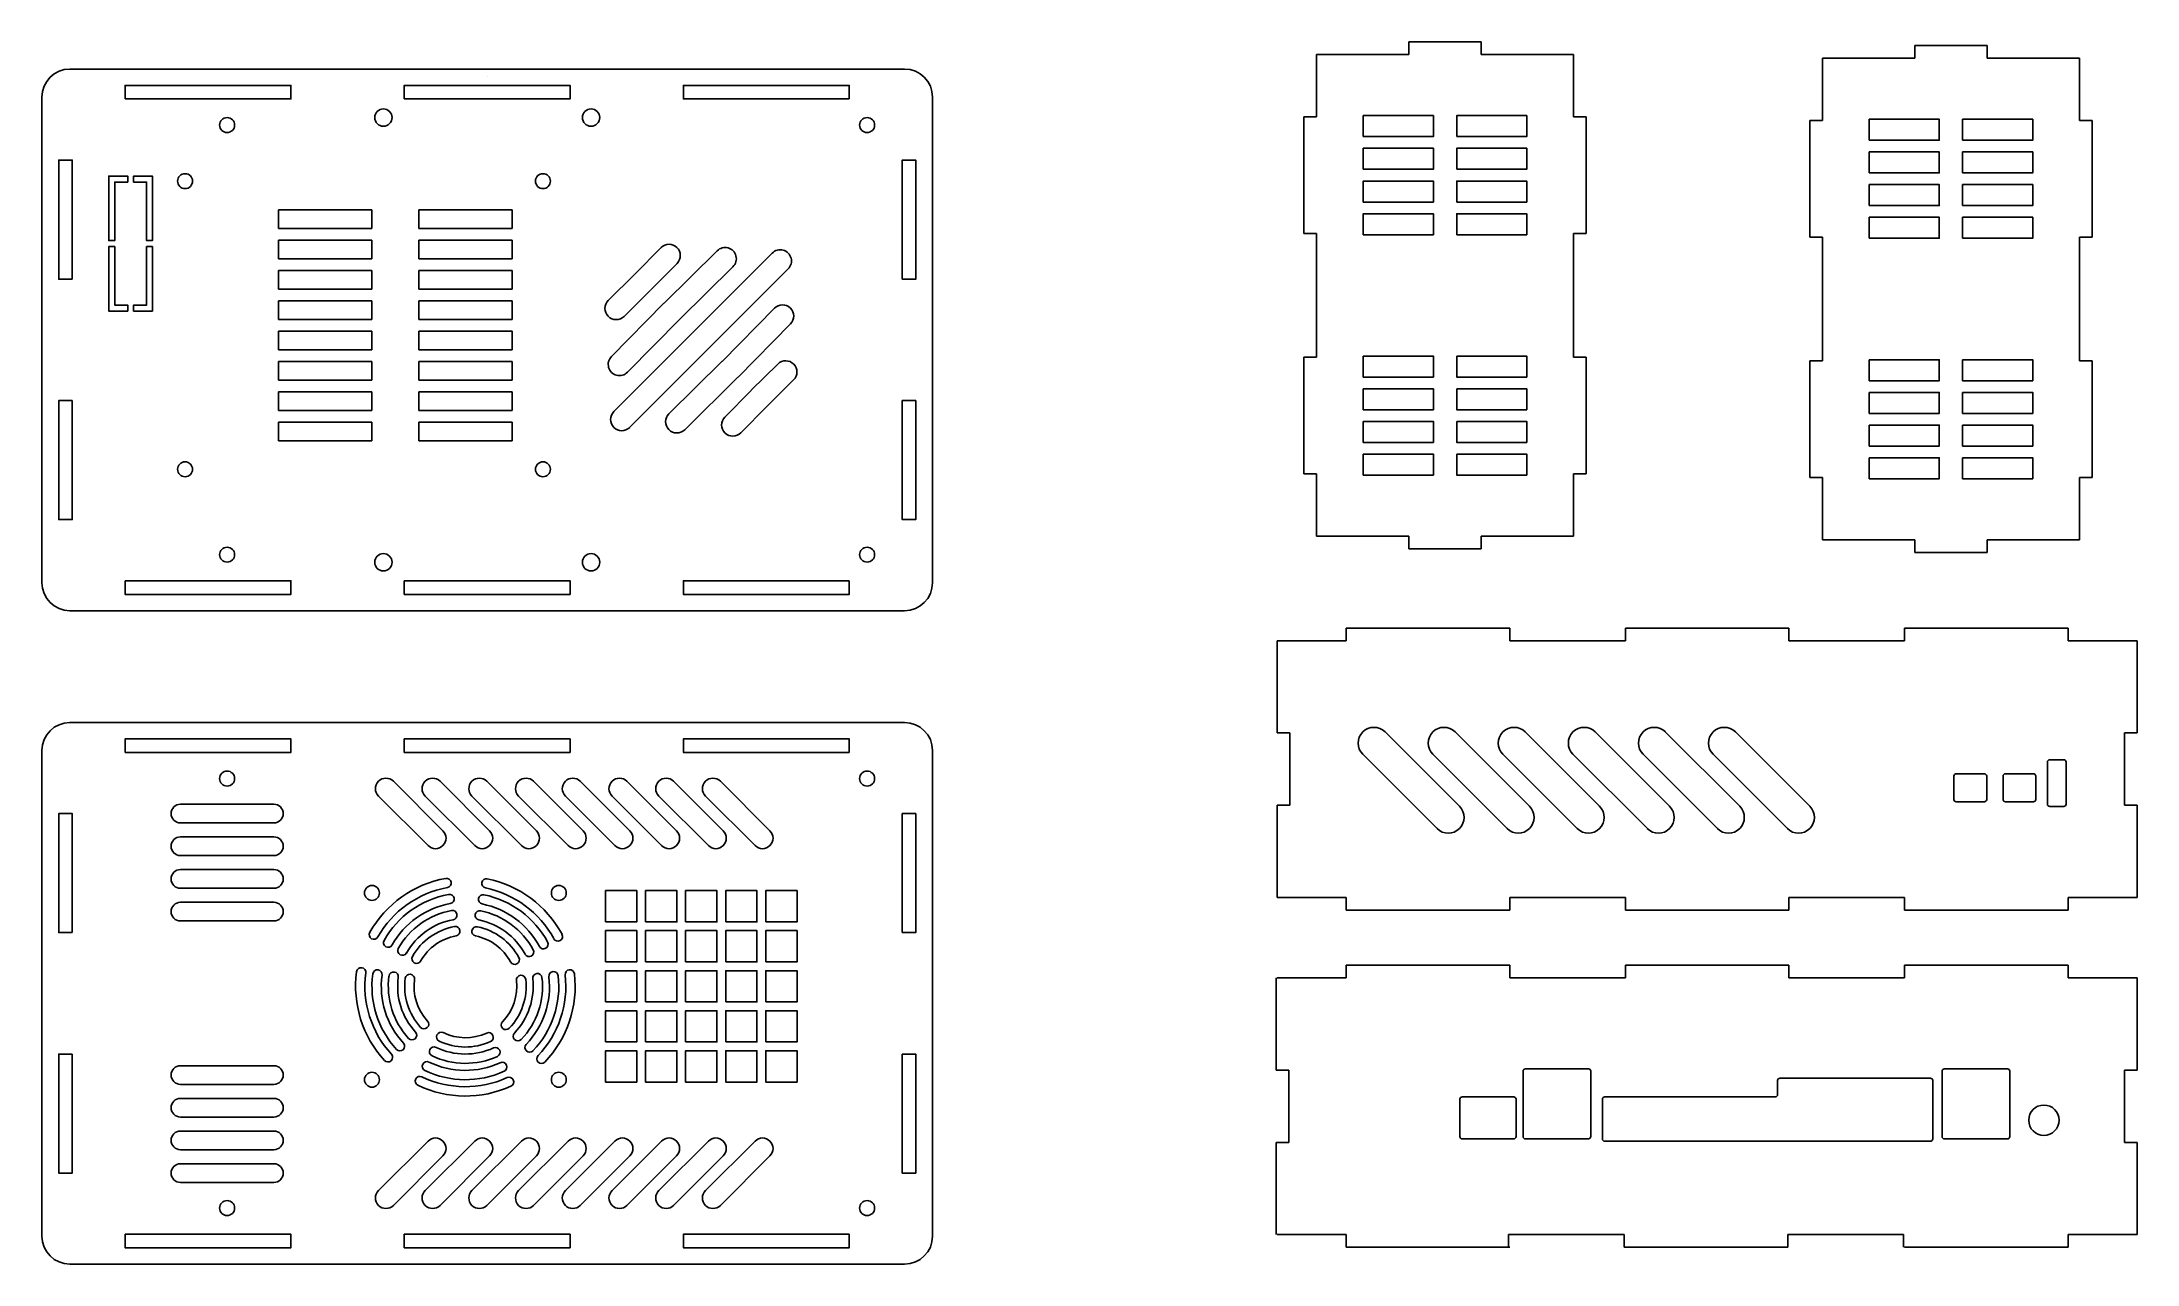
# Model space of a CAD drawing. Header units: millimetres. Extents: x 106 to 554, y 91 to 353.
import ezdxf

# ---------------------------------------------------------------- set-up
doc = ezdxf.new("R2010")
doc.units = ezdxf.units.MM
doc.layers.get('0').update_dxf_attribs({"true_color": 0xe7f0ff})

msp = doc.modelspace()

# ---------------------------------------------------------------- linework, layer by layer
for p, q in [((378.46, 349.95), (378.46, 336.6)), ((398.21, 349.95), (378.46, 349.95)), ((405.96, 352.65), (398.21, 352.65)), ((398.21, 349.95), (398.21, 352.65)), ((405.96, 352.65), (413.71, 352.65)), ((413.71, 349.95), (413.71, 352.65)), ((413.71, 349.95), (433.46, 349.95)), ((433.46, 349.95), (433.46, 336.6)), ((514.25, 351.88), (506.5, 351.88)), ((506.5, 349.18), (506.5, 351.88)), ((514.25, 351.88), (522, 351.88)), ((522, 349.18), (522, 351.88)), ((111.6, 346.82), (290.25, 346.82)), ((486.75, 349.18), (486.75, 335.83)), ((506.5, 349.18), (486.75, 349.18)), ((522, 349.18), (541.75, 349.18)), ((541.75, 349.18), (541.75, 335.83)), ((200.92, 345.32), (200.92, 345.32)), ((201.17, 343.32), (218.67, 343.32)), ((105.6, 340.82), (105.6, 236.82)), ((296.25, 340.82), (296.25, 236.82)), ((378.46, 336.6), (375.76, 336.6)), ((375.76, 336.6), (375.76, 311.6)), ((433.46, 336.6), (436.16, 336.6)), ((436.16, 336.6), (436.16, 311.6)), ((486.75, 335.83), (484.05, 335.83)), ((484.05, 335.83), (484.05, 310.83)), ((541.75, 335.83), (544.45, 335.83)), ((544.45, 335.83), (544.45, 310.83)), ((176.25, 316.71), (156.25, 316.71)), ((156.25, 316.71), (156.25, 312.71)), ((176.25, 316.71), (176.25, 312.71)), ((206.25, 316.71), (186.25, 316.71)), ((186.25, 316.71), (186.25, 312.71)), ((206.25, 316.71), (206.25, 312.71)), ((176.25, 312.71), (156.25, 312.71)), ((176.25, 310.21), (156.25, 310.21)), ((156.25, 310.21), (156.25, 306.21)), ((176.25, 310.21), (176.25, 306.21)), ((206.25, 312.71), (186.25, 312.71)), ((206.25, 310.21), (186.25, 310.21)), ((186.25, 310.21), (186.25, 306.21)), ((206.25, 310.21), (206.25, 306.21)), ((378.46, 311.6), (375.76, 311.6)), ((378.46, 298.35), (378.46, 311.6)), ((433.46, 298.35), (433.46, 311.6)), ((433.46, 311.6), (436.16, 311.6)), ((486.75, 310.83), (484.05, 310.83)), ((486.75, 297.58), (486.75, 310.83)), ((541.75, 297.58), (541.75, 310.83)), ((541.75, 297.58), (541.75, 310.83)), ((541.75, 310.83), (544.45, 310.83)), ((176.25, 306.21), (156.25, 306.21)), ((206.25, 306.21), (186.25, 306.21)), ((228.02, 273.47), (261.95, 307.42)), ((232.53, 302.88), (238.15, 308.58)), ((235.95, 299.51), (241.57, 305.21)), ((238.77, 296.68), (250.16, 307.91)), ((176.25, 303.71), (156.25, 303.71)), ((156.25, 303.71), (156.25, 299.71)), ((176.25, 303.71), (176.25, 299.71)), ((206.25, 303.71), (186.25, 303.71)), ((186.25, 303.71), (186.25, 299.71)), ((206.25, 303.71), (206.25, 299.71)), ((232.54, 302.89), (226.84, 297.27)), ((231.41, 270.08), (265.34, 304.03)), ((242.14, 293.26), (253.53, 304.49)), ((176.25, 299.71), (156.25, 299.71)), ((176.25, 297.21), (156.25, 297.21)), ((156.25, 297.21), (156.25, 293.21)), ((176.25, 297.21), (176.25, 293.21)), ((206.25, 299.71), (186.25, 299.71)), ((206.25, 297.21), (186.25, 297.21)), ((186.25, 297.21), (186.25, 293.21)), ((206.25, 297.21), (206.25, 293.21)), ((238.75, 296.65), (227.52, 285.25)), ((235.91, 299.47), (230.21, 293.85)), ((378.46, 298.35), (378.46, 285.1)), ((433.46, 298.35), (433.46, 285.1)), ((486.75, 297.58), (486.75, 284.33)), ((541.75, 297.58), (541.75, 284.33)), ((176.25, 293.21), (156.25, 293.21)), ((206.25, 293.21), (186.25, 293.21)), ((242.17, 293.28), (230.94, 281.88)), ((251.19, 284.21), (262.42, 295.61)), ((254.62, 280.84), (265.84, 292.24)), ((176.25, 290.71), (156.25, 290.71)), ((156.25, 290.71), (156.25, 286.71)), ((176.25, 290.71), (176.25, 286.71)), ((206.25, 290.71), (186.25, 290.71)), ((186.25, 290.71), (186.25, 286.71)), ((206.25, 290.71), (206.25, 286.71)), ((176.25, 286.71), (156.25, 286.71)), ((176.25, 284.21), (156.25, 284.21)), ((156.25, 284.21), (156.25, 280.21)), ((176.25, 284.21), (176.25, 280.21)), ((206.25, 286.71), (186.25, 286.71)), ((206.25, 284.21), (186.25, 284.21)), ((186.25, 284.21), (186.25, 280.21)), ((206.25, 284.21), (206.25, 280.21)), ((251.22, 284.24), (239.83, 273)), ((257.45, 278.02), (263.15, 283.65)), ((378.46, 285.1), (375.76, 285.1)), ((375.76, 260.1), (375.76, 285.1)), ((433.46, 285.1), (436.16, 285.1)), ((436.16, 260.1), (436.16, 285.1)), ((486.75, 284.33), (484.05, 284.33)), ((484.05, 259.33), (484.05, 284.33)), ((541.75, 284.33), (544.45, 284.33)), ((544.45, 259.33), (544.45, 284.33)), ((176.25, 280.21), (156.25, 280.21)), ((206.25, 280.21), (186.25, 280.21)), ((254.59, 280.82), (243.2, 269.58)), ((260.83, 274.61), (266.52, 280.23)), ((176.25, 277.71), (156.25, 277.71)), ((156.25, 277.71), (156.25, 273.71)), ((176.25, 273.71), (156.25, 273.71)), ((176.25, 277.71), (176.25, 273.71)), ((206.25, 277.71), (186.25, 277.71)), ((186.25, 277.71), (186.25, 273.71)), ((206.25, 273.71), (186.25, 273.71)), ((206.25, 277.71), (206.25, 273.71)), ((257.41, 277.98), (251.79, 272.29)), ((260.83, 274.61), (255.21, 268.92)), ((176.25, 271.21), (156.25, 271.21)), ((156.25, 271.21), (156.25, 267.21)), ((176.25, 271.21), (176.25, 267.21)), ((206.25, 271.21), (186.25, 271.21)), ((186.25, 271.21), (186.25, 267.21)), ((206.25, 271.21), (206.25, 267.21)), ((176.25, 267.21), (156.25, 267.21)), ((206.25, 267.21), (186.25, 267.21)), ((378.46, 260.1), (375.76, 260.1)), ((378.46, 246.75), (378.46, 260.1)), ((433.46, 246.75), (433.46, 260.1)), ((433.46, 260.1), (436.16, 260.1)), ((486.75, 259.33), (484.05, 259.33)), ((486.75, 245.98), (486.75, 259.33)), ((541.75, 245.98), (541.75, 259.33)), ((541.75, 259.33), (544.45, 259.33)), ((398.21, 246.75), (378.46, 246.75)), ((398.21, 246.75), (398.21, 244.05)), ((413.71, 246.75), (413.71, 244.05)), ((413.71, 246.75), (433.46, 246.75)), ((405.96, 244.05), (398.21, 244.05)), ((405.96, 244.05), (413.71, 244.05)), ((506.5, 245.98), (486.75, 245.98)), ((506.5, 245.98), (506.5, 243.28)), ((514.25, 243.28), (506.5, 243.28)), ((514.25, 243.28), (522, 243.28)), ((522, 245.98), (522, 243.28)), ((522, 245.98), (541.75, 245.98)), ((201.17, 234.32), (218.67, 234.32)), ((111.6, 230.82), (290.25, 230.82)), ((166.87, 206.87), (111.6, 206.87)), ((166.87, 206.87), (234.98, 206.87)), ((234.98, 206.87), (290.25, 206.87)), ((201.17, 203.37), (218.67, 203.37)), ((105.6, 200.87), (105.6, 96.87)), ((296.25, 200.87), (296.25, 96.87)), ((534.9, 198.39), (534.9, 189.39)), ((538.4, 198.89), (535.4, 198.89)), ((538.9, 189.39), (538.9, 198.39)), ((180.83, 194.29), (191.44, 183.69)), ((190.83, 194.29), (201.44, 183.69)), ((200.83, 194.29), (211.44, 183.69)), ((210.83, 194.29), (221.44, 183.69)), ((220.83, 194.29), (231.44, 183.69)), ((230.83, 194.29), (241.44, 183.69)), ((240.83, 194.29), (251.44, 183.69)), ((250.83, 194.29), (261.44, 183.69)), ((514.9, 195.39), (514.9, 190.39)), ((521.4, 195.89), (515.4, 195.89)), ((521.9, 190.39), (521.9, 195.39)), ((525.4, 195.39), (525.4, 190.39)), ((531.9, 195.89), (525.9, 195.89)), ((532.4, 190.39), (532.4, 195.39)), ((155.25, 189.37), (135.25, 189.37)), ((177.65, 191.11), (188.26, 180.51)), ((187.65, 191.11), (198.26, 180.51)), ((197.65, 191.11), (208.26, 180.51)), ((207.65, 191.11), (218.26, 180.51)), ((217.65, 191.11), (228.26, 180.51)), ((227.65, 191.11), (238.26, 180.51)), ((237.65, 191.11), (248.26, 180.51)), ((247.65, 191.11), (258.26, 180.51)), ((515.4, 189.89), (521.4, 189.89)), ((525.9, 189.89), (531.9, 189.89)), ((535.4, 188.89), (538.4, 188.89)), ((554.1, 189.14), (554.1, 169.39)), ((155.25, 185.37), (135.25, 185.37)), ((155.25, 182.37), (135.25, 182.37)), ((155.25, 178.37), (135.25, 178.37)), ((155.25, 175.37), (135.25, 175.37)), ((155.25, 171.37), (135.25, 171.37)), ((226.25, 170.87), (226.25, 170.37)), ((155.25, 168.37), (135.25, 168.37)), ((155.25, 164.37), (135.25, 164.37)), ((384.82, 152.19), (384.82, 154.89)), ((419.82, 154.89), (384.82, 154.89)), ((419.82, 152.19), (419.82, 154.89)), ((444.57, 152.19), (444.57, 154.89)), ((444.57, 154.89), (479.57, 154.89)), ((479.57, 152.19), (479.57, 154.89)), ((504.32, 152.19), (504.32, 154.89)), ((504.32, 154.89), (539.32, 154.89)), ((539.32, 152.19), (539.32, 154.89)), ((539.32, 152.19), (539.32, 154.89)), ((369.8, 152.19), (369.8, 132.44)), ((370.05, 152.19), (384.82, 152.19)), ((419.82, 152.19), (444.57, 152.19)), ((479.57, 152.19), (504.32, 152.19)), ((554.1, 152.19), (539.32, 152.19)), ((554.1, 152.19), (554.1, 132.44)), ((155.25, 133.37), (135.25, 133.37)), ((372.5, 132.44), (369.8, 132.44)), ((372.5, 124.69), (372.5, 132.44)), ((422.65, 132.19), (422.65, 118.19)), ((423.15, 132.69), (436.65, 132.69)), ((437.15, 132.19), (437.15, 118.22)), ((477.15, 130.19), (477.15, 127.19)), ((509.85, 130.69), (477.65, 130.69)), ((510.35, 130.19), (510.35, 117.69)), ((512.35, 132.19), (512.35, 118.19)), ((512.85, 132.69), (526.35, 132.69)), ((526.85, 132.19), (526.85, 118.19)), ((551.4, 124.69), (551.4, 132.44)), ((551.4, 132.44), (554.1, 132.44)), ((155.25, 129.37), (135.25, 129.37)), ((155.25, 126.37), (135.25, 126.37)), ((409.15, 126.19), (409.15, 118.19)), ((409.65, 126.69), (420.65, 126.69)), ((421.15, 126.19), (421.15, 118.19)), ((439.65, 117.69), (439.65, 126.19)), ((440.15, 126.69), (476.65, 126.69)), ((155.25, 122.37), (135.25, 122.37)), ((372.5, 124.69), (372.5, 116.94)), ((551.4, 124.69), (551.4, 116.94)), ((155.25, 119.37), (135.25, 119.37)), ((177.65, 106.63), (188.26, 117.23)), ((187.65, 106.63), (198.26, 117.23)), ((197.65, 106.63), (208.26, 117.23)), ((207.65, 106.63), (218.26, 117.23)), ((217.65, 106.63), (228.26, 117.23)), ((227.65, 106.63), (238.26, 117.23)), ((237.65, 106.63), (248.26, 117.23)), ((247.65, 106.63), (258.26, 117.23)), ((372.5, 116.94), (369.8, 116.94)), ((369.8, 116.94), (369.8, 97.19)), ((409.65, 117.69), (420.65, 117.69)), ((423.15, 117.69), (436.65, 117.72)), ((440.15, 117.19), (509.85, 117.19)), ((512.85, 117.69), (526.35, 117.69)), ((551.4, 116.94), (554.1, 116.94)), ((554.1, 116.94), (554.1, 97.19)), ((155.25, 115.37), (135.25, 115.37)), ((155.25, 112.37), (135.25, 112.37)), ((180.83, 103.45), (191.44, 114.05)), ((190.83, 103.45), (201.44, 114.05)), ((200.83, 103.45), (211.44, 114.05)), ((210.83, 103.45), (221.44, 114.05)), ((220.83, 103.45), (231.44, 114.05)), ((230.83, 103.45), (241.44, 114.05)), ((240.83, 103.45), (251.44, 114.05)), ((250.83, 103.45), (261.44, 114.05)), ((155.25, 108.37), (135.25, 108.37)), ((201.17, 94.37), (218.67, 94.37)), ((370.05, 97.19), (384.82, 97.19)), ((384.82, 97.19), (384.82, 94.49)), ((419.82, 94.49), (384.82, 94.49)), ((419.57, 97.19), (419.57, 94.49)), ((419.57, 97.19), (444.32, 97.19)), ((444.32, 97.19), (444.32, 94.49)), ((444.32, 94.49), (479.32, 94.49)), ((479.32, 97.19), (479.32, 94.49)), ((479.32, 97.19), (504.07, 97.19)), ((504.07, 97.19), (504.07, 94.49)), ((504.32, 94.49), (539.32, 94.49)), ((539.32, 97.19), (539.32, 94.49)), ((554.1, 97.19), (539.32, 97.19)), ((166.87, 90.87), (111.6, 90.87)), ((166.87, 90.87), (234.98, 90.87)), ((234.98, 90.87), (290.25, 90.87))]:
    msp.add_line(p, q)
at = {"extrusion": (-1.22465e-16, 0, -1)}
for p, q in [((370.05, 224.39), (384.82, 224.39)), ((370.05, 224.39), (370.05, 204.64)), ((384.82, 224.39), (384.82, 227.09)), ((419.82, 227.09), (384.82, 227.09)), ((384.82, 224.39), (384.82, 227.09)), ((419.82, 224.39), (419.82, 227.09)), ((444.57, 224.39), (419.82, 224.39)), ((444.57, 224.39), (444.57, 227.09)), ((479.57, 227.09), (444.57, 227.09)), ((479.57, 224.39), (479.57, 227.09)), ((504.32, 224.39), (479.57, 224.39)), ((504.32, 224.39), (504.32, 227.09)), ((504.32, 227.09), (539.32, 227.09)), ((539.32, 224.39), (539.32, 227.09)), ((554.1, 224.39), (539.32, 224.39)), ((554.1, 224.39), (554.1, 204.64)), ((372.75, 204.64), (370.05, 204.64)), ((372.75, 196.89), (372.75, 204.64)), ((409.03, 188.93), (393.11, 204.84)), ((424.03, 188.93), (408.11, 204.84)), ((439.03, 188.93), (423.11, 204.84)), ((454.03, 188.93), (438.11, 204.84)), ((469.03, 188.93), (453.11, 204.84)), ((484.03, 188.93), (468.11, 204.84)), ((551.4, 204.64), (554.1, 204.64)), ((551.4, 204.64), (551.4, 189.14)), ((404.26, 184.16), (388.34, 200.06)), ((419.26, 184.16), (403.34, 200.06)), ((434.26, 184.16), (418.34, 200.06)), ((449.26, 184.16), (433.34, 200.06)), ((464.26, 184.16), (448.34, 200.06)), ((479.26, 184.16), (463.34, 200.06)), ((372.75, 196.89), (372.75, 189.14)), ((372.75, 189.14), (370.05, 189.14)), ((370.05, 189.14), (370.05, 169.39)), ((551.4, 189.14), (554.1, 189.14)), ((370.05, 169.39), (384.82, 169.39)), ((384.82, 169.39), (384.82, 166.69)), ((384.82, 169.39), (384.82, 166.69)), ((419.82, 166.69), (384.82, 166.69)), ((419.82, 169.39), (419.82, 166.69)), ((444.57, 169.39), (419.82, 169.39)), ((444.57, 169.39), (444.57, 166.69)), ((479.57, 166.69), (444.57, 166.69)), ((479.57, 169.39), (479.57, 166.69)), ((504.32, 169.39), (479.57, 169.39)), ((504.32, 169.39), (504.32, 166.69)), ((504.32, 166.69), (539.32, 166.69)), ((539.32, 169.39), (539.32, 166.69)), ((554.1, 169.39), (539.32, 169.39))]:
    msp.add_line(p, q, dxfattribs=at)
for points in [[(123.42, 340.42), (158.92, 340.42), (158.92, 343.32), (123.42, 343.32)], [(183.17, 340.42), (218.67, 340.42), (218.67, 343.32), (183.17, 343.32)], [(278.43, 340.42), (242.93, 340.42), (242.93, 343.32), (278.43, 343.32)], [(388.46, 332.35), (403.46, 332.35), (403.46, 336.85), (388.46, 336.85)], [(408.46, 332.35), (423.46, 332.35), (423.46, 336.85), (408.46, 336.85)], [(496.75, 331.58), (511.75, 331.58), (511.75, 336.08), (496.75, 336.08)], [(516.75, 331.58), (531.75, 331.58), (531.75, 336.08), (516.75, 336.08)], [(388.46, 325.35), (403.46, 325.35), (403.46, 329.85), (388.46, 329.85)], [(408.46, 325.35), (423.46, 325.35), (423.46, 329.85), (408.46, 329.85)], [(496.75, 324.58), (511.75, 324.58), (511.75, 329.08), (496.75, 329.08)], [(516.75, 324.58), (531.75, 324.58), (531.75, 329.08), (516.75, 329.08)], [(112.1, 301.82), (109.2, 301.82), (109.2, 327.32), (112.1, 327.32)], [(289.75, 301.82), (292.65, 301.82), (292.65, 327.32), (289.75, 327.32)], [(388.46, 318.35), (403.46, 318.35), (403.46, 322.85), (388.46, 322.85)], [(408.46, 318.35), (423.46, 318.35), (423.46, 322.85), (408.46, 322.85)], [(496.75, 317.58), (511.75, 317.58), (511.75, 322.08), (496.75, 322.08)], [(516.75, 317.58), (531.75, 317.58), (531.75, 322.08), (516.75, 322.08)], [(388.46, 311.35), (403.46, 311.35), (403.46, 315.85), (388.46, 315.85)], [(408.46, 311.35), (423.46, 311.35), (423.46, 315.85), (408.46, 315.85)], [(496.75, 310.58), (511.75, 310.58), (511.75, 315.08), (496.75, 315.08)], [(516.75, 310.58), (531.75, 310.58), (531.75, 315.08), (516.75, 315.08)], [(388.46, 285.35), (403.46, 285.35), (403.46, 280.85), (388.46, 280.85)], [(408.46, 285.35), (423.46, 285.35), (423.46, 280.85), (408.46, 280.85)], [(496.75, 284.58), (511.75, 284.58), (511.75, 280.08), (496.75, 280.08)], [(516.75, 284.58), (531.75, 284.58), (531.75, 280.08), (516.75, 280.08)], [(388.46, 278.35), (403.46, 278.35), (403.46, 273.85), (388.46, 273.85)], [(408.46, 278.35), (423.46, 278.35), (423.46, 273.85), (408.46, 273.85)], [(112.1, 275.82), (109.2, 275.82), (109.2, 250.32), (112.1, 250.32)], [(289.75, 275.82), (292.65, 275.82), (292.65, 250.32), (289.75, 250.32)], [(496.75, 277.58), (511.75, 277.58), (511.75, 273.08), (496.75, 273.08)], [(516.75, 277.58), (531.75, 277.58), (531.75, 273.08), (516.75, 273.08)], [(388.46, 271.35), (403.46, 271.35), (403.46, 266.85), (388.46, 266.85)], [(408.46, 271.35), (423.46, 271.35), (423.46, 266.85), (408.46, 266.85)], [(496.75, 270.58), (511.75, 270.58), (511.75, 266.08), (496.75, 266.08)], [(516.75, 270.58), (531.75, 270.58), (531.75, 266.08), (516.75, 266.08)], [(388.46, 264.35), (403.46, 264.35), (403.46, 259.85), (388.46, 259.85)], [(408.46, 264.35), (423.46, 264.35), (423.46, 259.85), (408.46, 259.85)], [(496.75, 263.58), (511.75, 263.58), (511.75, 259.08), (496.75, 259.08)], [(516.75, 263.58), (531.75, 263.58), (531.75, 259.08), (516.75, 259.08)], [(123.42, 237.22), (158.92, 237.22), (158.92, 234.32), (123.42, 234.32)], [(183.17, 237.22), (218.67, 237.22), (218.67, 234.32), (183.17, 234.32)], [(278.43, 237.22), (242.93, 237.22), (242.93, 234.32), (278.43, 234.32)], [(123.42, 200.47), (158.92, 200.47), (158.92, 203.37), (123.42, 203.37)], [(183.17, 200.47), (218.67, 200.47), (218.67, 203.37), (183.17, 203.37)], [(278.43, 200.47), (242.93, 200.47), (242.93, 203.37), (278.43, 203.37)], [(112.1, 161.87), (109.2, 161.87), (109.2, 187.37), (112.1, 187.37)], [(112.1, 161.87), (109.2, 161.87), (109.2, 187.37), (112.1, 187.37)], [(289.75, 161.87), (292.65, 161.87), (292.65, 187.37), (289.75, 187.37)], [(289.75, 161.87), (292.65, 161.87), (292.65, 187.37), (289.75, 187.37)], [(226.25, 164.18), (232.95, 164.18), (232.95, 170.87), (226.25, 170.87)], [(234.83, 164.18), (241.52, 164.18), (241.52, 170.87), (234.83, 170.87)], [(243.4, 164.18), (250.1, 164.18), (250.1, 170.87), (243.4, 170.87)], [(251.98, 164.18), (258.67, 164.18), (258.67, 170.87), (251.98, 170.87)], [(260.56, 164.18), (267.25, 164.18), (267.25, 170.87), (260.56, 170.87)], [(226.25, 155.6), (232.95, 155.6), (232.95, 162.29), (226.25, 162.29)], [(234.83, 155.6), (241.52, 155.6), (241.52, 162.29), (234.83, 162.29)], [(243.4, 155.6), (250.1, 155.6), (250.1, 162.29), (243.4, 162.29)], [(251.98, 155.6), (258.67, 155.6), (258.67, 162.29), (251.98, 162.29)], [(260.56, 155.6), (267.25, 155.6), (267.25, 162.29), (260.56, 162.29)], [(226.25, 147.02), (232.95, 147.02), (232.95, 153.72), (226.25, 153.72)], [(234.83, 147.02), (241.52, 147.02), (241.52, 153.72), (234.83, 153.72)], [(243.4, 147.02), (250.1, 147.02), (250.1, 153.72), (243.4, 153.72)], [(251.98, 147.02), (258.67, 147.02), (258.67, 153.72), (251.98, 153.72)], [(260.56, 147.02), (267.25, 147.02), (267.25, 153.72), (260.56, 153.72)], [(226.25, 138.45), (232.95, 138.45), (232.95, 145.14), (226.25, 145.14)], [(234.83, 138.45), (241.52, 138.45), (241.52, 145.14), (234.83, 145.14)], [(243.4, 138.45), (250.1, 138.45), (250.1, 145.14), (243.4, 145.14)], [(251.98, 138.45), (258.67, 138.45), (258.67, 145.14), (251.98, 145.14)], [(260.56, 138.45), (267.25, 138.45), (267.25, 145.14), (260.56, 145.14)], [(112.1, 135.87), (109.2, 135.87), (109.2, 110.37), (112.1, 110.37)], [(112.1, 135.87), (109.2, 135.87), (109.2, 110.37), (112.1, 110.37)], [(226.25, 129.87), (232.95, 129.87), (232.95, 136.56), (226.25, 136.56)], [(234.83, 129.87), (241.52, 129.87), (241.52, 136.56), (234.83, 136.56)], [(243.4, 129.87), (250.1, 129.87), (250.1, 136.56), (243.4, 136.56)], [(251.98, 129.87), (258.67, 129.87), (258.67, 136.56), (251.98, 136.56)], [(260.56, 129.87), (267.25, 129.87), (267.25, 136.56), (260.56, 136.56)], [(289.75, 135.87), (292.65, 135.87), (292.65, 110.37), (289.75, 110.37)], [(289.75, 135.87), (292.65, 135.87), (292.65, 110.37), (289.75, 110.37)], [(123.42, 97.27), (158.92, 97.27), (158.92, 94.37), (123.42, 94.37)], [(183.17, 97.27), (218.67, 97.27), (218.67, 94.37), (183.17, 94.37)], [(278.43, 97.27), (242.93, 97.27), (242.93, 94.37), (278.43, 94.37)]]:
    msp.add_lwpolyline(points, close=True)
for points in [[(121.2, 322.62), (123.96, 322.62), (123.96, 323.89), (119.92, 323.89), (119.92, 322.62)], [(128, 322.62), (125.23, 322.62), (125.23, 323.89), (129.27, 323.89), (129.27, 322.62)], [(119.92, 322.62), (119.92, 310.08), (121.2, 310.08), (121.2, 322.62)], [(123.96, 322.62), (121.2, 322.62), (121.2, 310.08)], [(128, 310.08), (128, 322.62), (125.23, 322.62)], [(129.27, 322.62), (129.27, 310.08), (128, 310.08), (128, 322.62)], [(119.92, 296.27), (119.92, 308.81), (121.2, 308.81), (121.2, 296.27)], [(121.2, 308.81), (121.2, 296.27), (123.96, 296.27)], [(125.23, 296.27), (128, 296.27), (128, 308.81)], [(129.27, 296.27), (129.27, 308.81), (128, 308.81), (128, 296.27)], [(121.2, 296.27), (123.96, 296.27), (123.96, 294.99), (119.92, 294.99), (119.92, 296.27)], [(128, 296.27), (125.23, 296.27), (125.23, 294.99), (129.27, 294.99), (129.27, 296.27)]]:
    msp.add_lwpolyline(points)
for centre, radius in [((145.25, 334.82), 1.6), ((178.7, 336.44), 1.85), ((223.15, 336.44), 1.85), ((282.25, 334.82), 1.6), ((136.25, 322.82), 1.6), ((212.85, 322.82), 1.6), ((136.25, 261.1), 1.6), ((212.85, 261.1), 1.6), ((145.25, 242.82), 1.6), ((178.7, 241.19), 1.85), ((223.15, 241.19), 1.85), ((282.25, 242.82), 1.6), ((145.25, 194.87), 1.6), ((282.25, 194.87), 1.6), ((176.25, 170.37), 1.6), ((216.25, 170.37), 1.6), ((176.25, 130.37), 1.6), ((216.25, 130.37), 1.6), ((534.15, 121.69), 3.25), ((145.25, 102.87), 1.6), ((282.25, 102.87), 1.6)]:
    msp.add_circle(centre, radius)
for centre, radius, start, end in [((111.6, 340.82), 6, 90, 180), ((290.25, 340.82), 6, 0, 90), ((239.86, 306.9), 2.4, 315.4088, 135.4088), ((251.85, 306.2), 2.4, 314.5967, 134.5967), ((263.65, 305.72), 2.4, 315.02, 135.02), ((228.53, 295.56), 2.4, 134.6312, 314.6312), ((264.13, 293.93), 2.4, 315.4433, 135.4433), ((229.23, 283.57), 2.4, 135.4433, 315.4433), ((264.83, 281.94), 2.4, 314.6312, 134.6312), ((229.72, 271.77), 2.4, 135.02, 315.02), ((241.51, 271.29), 2.4, 134.5967, 314.5967), ((253.5, 270.6), 2.4, 135.4088, 315.4088), ((111.6, 236.82), 6, 180, 270), ((290.25, 236.82), 6, 270, 0), ((111.6, 200.87), 6, 90, 180), ((290.25, 200.87), 6, 0, 90), ((535.4, 198.39), 0.5, 90, 180), ((538.4, 198.39), 0.5, 0, 90), ((179.24, 192.7), 2.25, 45.0217, 225.0217), ((189.24, 192.7), 2.25, 45.0217, 225.0217), ((199.24, 192.7), 2.25, 45.0217, 225.0217), ((209.24, 192.7), 2.25, 45.0217, 225.0217), ((219.24, 192.7), 2.25, 45.0217, 225.0217), ((229.24, 192.7), 2.25, 45.0217, 225.0217), ((239.24, 192.7), 2.25, 45.0217, 225.0217), ((249.24, 192.7), 2.25, 45.0217, 225.0217), ((515.4, 195.39), 0.5, 90, 180), ((521.4, 195.39), 0.5, 0, 90), ((525.9, 195.39), 0.5, 90, 180), ((531.9, 195.39), 0.5, 0, 90), ((135.25, 187.37), 2, 90, 270), ((155.25, 187.37), 2, 270, 90), ((515.4, 190.39), 0.5, 180, 270), ((521.4, 190.39), 0.5, 270, 0), ((525.9, 190.39), 0.5, 180, 270), ((531.9, 190.39), 0.5, 270, 0), ((535.4, 189.39), 0.5, 180, 270), ((538.4, 189.39), 0.5, 270, 0), ((135.25, 180.37), 2, 90, 270), ((155.25, 180.37), 2, 270, 90), ((189.85, 182.1), 2.25, 225.0217, 45.0217), ((199.85, 182.1), 2.25, 225.0217, 45.0217), ((209.85, 182.1), 2.25, 225.0217, 45.0217), ((219.85, 182.1), 2.25, 225.0217, 45.0217), ((229.85, 182.1), 2.25, 225.0217, 45.0217), ((239.85, 182.1), 2.25, 225.0217, 45.0217), ((249.85, 182.1), 2.25, 225.0217, 45.0217), ((259.85, 182.1), 2.25, 225.0217, 45.0217), ((135.25, 173.37), 2, 90, 270), ((155.25, 173.37), 2, 270, 90), ((196.25, 150.37), 23.5, 100.3424, 150.5269), ((196.25, 150.37), 21.5, 100.3424, 150.5269), ((192.21, 172.51), 1, 280.3424, 100.3424), ((200.73, 172.42), 1, 78.5269, 258.5269), ((196.25, 150.37), 21.5, 28.3424, 78.5269), ((196.25, 150.37), 23.5, 28.3424, 78.5269), ((135.25, 166.37), 2, 90, 270), ((155.25, 166.37), 2, 270, 90), ((196.25, 150.37), 20, 100.3424, 150.5269), ((196.25, 150.37), 18, 100.3424, 150.5269), ((196.25, 150.37), 16.5, 100.3424, 150.5269), ((192.84, 169.06), 1, 280.3424, 100.3424), ((193.47, 165.62), 1, 280.3424, 100.3424), ((199.33, 165.56), 1, 78.5269, 258.5269), ((200.03, 168.99), 1, 78.5269, 258.5269), ((196.25, 150.37), 16.5, 28.3424, 78.5269), ((196.25, 150.37), 18, 28.3424, 78.5269), ((196.25, 150.37), 20, 28.3424, 78.5269), ((176.66, 161.44), 1, 150.5269, 330.5269), ((196.25, 150.37), 14.5, 100.3424, 150.5269), ((196.25, 150.37), 13, 100.3424, 150.5269), ((194.1, 162.18), 1, 280.3424, 100.3424), ((198.64, 162.13), 1, 78.5269, 258.5269), ((196.25, 150.37), 13, 28.3424, 78.5269), ((196.25, 150.37), 14.5, 28.3424, 78.5269), ((216.05, 161.05), 1, 208.3424, 28.3424), ((179.71, 159.72), 1, 150.5269, 330.5269), ((182.76, 158), 1, 150.5269, 330.5269), ((196.25, 150.37), 11, 100.3424, 150.5269), ((196.25, 150.37), 11, 28.3424, 78.5269), ((209.89, 157.73), 1, 208.3424, 28.3424), ((212.97, 159.39), 1, 208.3424, 28.3424), ((196.25, 150.37), 23.5, 172.3424, 222.5269), ((173.95, 153.37), 1, 352.3424, 172.3424), ((196.25, 150.37), 21.5, 172.3424, 222.5269), ((196.25, 150.37), 20, 172.3424, 222.5269), ((177.42, 152.9), 1, 352.3424, 172.3424), ((196.25, 150.37), 18, 172.3424, 222.5269), ((196.25, 150.37), 16.5, 172.3424, 222.5269), ((180.89, 152.44), 1, 352.3424, 172.3424), ((184.36, 151.97), 1, 352.3424, 172.3424), ((185.8, 156.28), 1, 150.5269, 330.5269), ((206.81, 156.07), 1, 208.3424, 28.3424), ((208.17, 151.73), 1, 6.5269, 186.5269), ((211.65, 152.13), 1, 6.5269, 186.5269), ((196.25, 150.37), 20, 316.3424, 6.5269), ((196.25, 150.37), 21.5, 316.3424, 6.5269), ((196.25, 150.37), 23.5, 316.3424, 6.5269), ((215.13, 152.53), 1, 6.5269, 186.5269), ((218.61, 152.93), 1, 6.5269, 186.5269), ((196.25, 150.37), 14.5, 172.3424, 222.5269), ((196.25, 150.37), 13, 172.3424, 222.5269), ((196.25, 150.37), 11, 172.3424, 222.5269), ((196.25, 150.37), 11, 316.3424, 6.5269), ((196.25, 150.37), 13, 316.3424, 6.5269), ((196.25, 150.37), 14.5, 316.3424, 6.5269), ((196.25, 150.37), 16.5, 316.3424, 6.5269), ((196.25, 150.37), 18, 316.3424, 6.5269), ((184.83, 139.89), 1, 222.5269, 42.5269), ((187.41, 142.26), 1, 222.5269, 42.5269), ((191.06, 139.55), 1, 64.3424, 244.3424), ((196.25, 150.37), 11, 244.3424, 294.5269), ((201.23, 139.45), 1, 294.5269, 114.5269), ((204.93, 142.09), 1, 136.3424, 316.3424), ((207.47, 139.67), 1, 136.3424, 316.3424), ((179.67, 135.16), 1, 222.5269, 42.5269), ((182.25, 137.53), 1, 222.5269, 42.5269), ((189.54, 136.4), 1, 64.3424, 244.3424), ((196.25, 150.37), 16.5, 244.3424, 294.5269), ((196.25, 150.37), 14.5, 244.3424, 294.5269), ((196.25, 150.37), 13, 244.3424, 294.5269), ((202.69, 136.27), 1, 294.5269, 114.5269), ((210, 137.25), 1, 136.3424, 316.3424), ((212.53, 134.84), 1, 136.3424, 316.3424), ((135.25, 131.37), 2, 90, 270), ((155.25, 131.37), 2, 270, 90), ((186.51, 130.09), 1, 64.3424, 244.3424), ((196.25, 150.37), 21.5, 244.3424, 294.5269), ((188.02, 133.24), 1, 64.3424, 244.3424), ((196.25, 150.37), 20, 244.3424, 294.5269), ((196.25, 150.37), 18, 244.3424, 294.5269), ((204.14, 133.09), 1, 294.5269, 114.5269), ((205.59, 129.9), 1, 294.5269, 114.5269), ((423.15, 132.19), 0.5, 90, 180), ((436.65, 132.19), 0.5, 0, 90), ((477.65, 130.19), 0.5, 90, 180), ((509.85, 130.19), 0.5, 0, 90), ((512.85, 132.19), 0.5, 90, 180), ((526.35, 132.19), 0.5, 0, 90), ((135.25, 124.37), 2, 90, 270), ((155.25, 124.37), 2, 270, 90), ((196.25, 150.37), 23.5, 244.3424, 294.5269), ((409.65, 126.19), 0.5, 90, 180), ((420.65, 126.19), 0.5, 0, 90), ((440.15, 126.19), 0.5, 90, 180), ((476.65, 127.19), 0.5, 270, 0), ((135.25, 117.37), 2, 90, 270), ((155.25, 117.37), 2, 270, 90), ((189.85, 115.64), 2.25, 314.9783, 134.9783), ((199.85, 115.64), 2.25, 314.9783, 134.9783), ((209.85, 115.64), 2.25, 314.9783, 134.9783), ((219.85, 115.64), 2.25, 314.9783, 134.9783), ((229.85, 115.64), 2.25, 314.9783, 134.9783), ((239.85, 115.64), 2.25, 314.9783, 134.9783), ((249.85, 115.64), 2.25, 314.9783, 134.9783), ((259.85, 115.64), 2.25, 314.9783, 134.9783), ((409.65, 118.19), 0.5, 180, 270), ((420.65, 118.19), 0.5, 270, 0), ((423.15, 118.19), 0.5, 180, 270.0978), ((436.65, 118.22), 0.5, 270.0978, 0), ((440.15, 117.69), 0.5, 180, 270), ((509.85, 117.69), 0.5, 270, 0), ((512.85, 118.19), 0.5, 180, 270), ((526.35, 118.19), 0.5, 270, 0), ((135.25, 110.37), 2, 90, 270), ((155.25, 110.37), 2, 270, 90), ((179.24, 105.04), 2.25, 134.9783, 314.9783), ((189.24, 105.04), 2.25, 134.9783, 314.9783), ((199.24, 105.04), 2.25, 134.9783, 314.9783), ((209.24, 105.04), 2.25, 134.9783, 314.9783), ((219.24, 105.04), 2.25, 134.9783, 314.9783), ((229.24, 105.04), 2.25, 134.9783, 314.9783), ((239.24, 105.04), 2.25, 134.9783, 314.9783), ((249.24, 105.04), 2.25, 134.9783, 314.9783), ((111.6, 96.87), 6, 180, 270), ((290.25, 96.87), 6, 270, 0)]:
    msp.add_arc(centre, radius, start, end)
for centre, start, end in [((-390.73, 202.45), 314.9783, 134.9783), ((-405.73, 202.45), 314.9783, 134.9783), ((-420.73, 202.45), 314.9783, 134.9783), ((-435.73, 202.45), 314.9783, 134.9783), ((-450.73, 202.45), 314.9783, 134.9783), ((-465.73, 202.45), 314.9783, 134.9783), ((-406.64, 186.55), 134.9783, 314.9783), ((-421.64, 186.55), 134.9783, 314.9783), ((-436.64, 186.55), 134.9783, 314.9783), ((-451.64, 186.55), 134.9783, 314.9783), ((-466.64, 186.55), 134.9783, 314.9783), ((-481.64, 186.55), 134.9783, 314.9783)]:
    msp.add_arc(centre, 3.38, start, end, dxfattribs=at)

doc.saveas('drawing.dxf')
